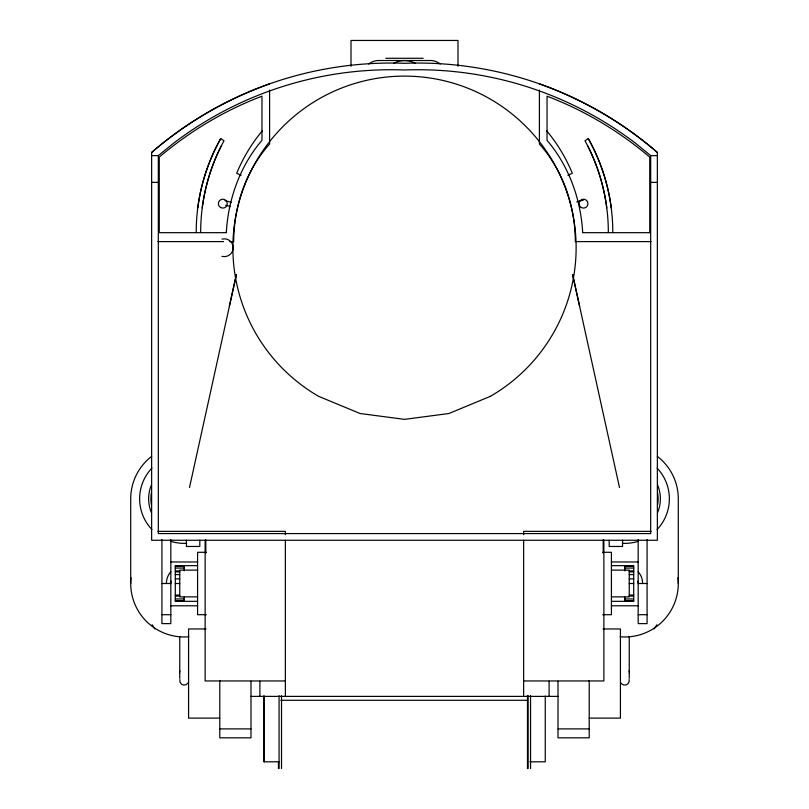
<?xml version="1.0" encoding="UTF-8"?>
<svg xmlns="http://www.w3.org/2000/svg" width="809" height="809" viewBox="0 0 809 809"><rect width="100%" height="100%" fill="white"/><g stroke="black" fill="none" stroke-linecap="round" stroke-linejoin="round"><path stroke-width="1.21" d="M197.78 207.812C200.925 183.552 208.762 159.929 220.736 138.592L224.012 140.796C212.646 161.517 205.304 184.391 202.24 207.812M189.498 487.544L236.4 274.484L229.321 306.439M654.127 628.937L656.918 624.76M539.401 83.843C582.52 99.183 622.697 122.553 657.363 152.446L657.363 540.26L151.637 540.26L151.637 152.446C186.303 122.553 226.48 99.183 269.599 83.843M151.637 155.621L158.321 155.621L173.439 143.324A358.994 358.994 0 0 1 404.5 69.978A358.994 358.994 0 0 1 635.581 143.294L650.679 155.621L657.363 155.621M611.22 207.812C608.075 183.552 600.238 159.929 588.264 138.592L584.988 140.796C596.354 161.517 603.696 184.391 606.76 207.812M393.912 63.173C400.475 59.724 408.525 59.724 415.088 63.173M567.857 175.26L572.307 173.288A163.206 163.206 0 0 0 546.571 130.684M576.746 201.845L583.481 200.045M385.802 58.278L423.198 58.278M151.637 182.369L158.321 182.369M650.679 182.369L657.363 182.369M157.947 241.598L223.587 241.598M229.898 241.598L233.69 241.598A135.194 115.697 90 0 1 269.599 144.032L269.599 90.112M651.053 241.598L575.31 241.598A135.194 115.697 -90 0 0 539.401 144.032L539.401 90.112M157.947 531.351L285.365 531.351L285.365 534.688M651.053 531.351L523.635 531.351L523.635 534.688M206.315 552.294L197.578 552.294L197.578 614.698L206.315 614.698M602.685 552.294L611.422 552.294L611.422 614.698L602.685 614.698M170.83 561.972L197.578 561.972M611.422 561.972L638.17 561.972M197.578 565.663L175.29 565.663L175.29 601.33L197.578 601.33M611.422 565.663L633.71 565.663L633.71 601.33L611.422 601.33M175.29 566.28L184.209 566.28M624.791 566.28L633.71 566.28M175.29 568.06L184.209 568.06M624.791 568.06L633.71 568.06M197.578 570.123L179.75 570.123L179.75 596.87L197.578 596.87M611.422 570.123L629.25 570.123L629.25 596.87L611.422 596.87M175.29 570.891L179.75 570.891M629.25 570.891L633.71 570.891M175.29 571.912L179.75 571.912M629.25 571.912L633.71 571.912M175.29 574.582L179.75 574.582M629.25 574.582L633.71 574.582M175.29 578.88L179.75 578.88M629.25 578.88L633.71 578.88M161.921 583.501L170.83 583.501A13.369 13.369 0 0 1 171.033 581.175M175.29 583.501L179.75 583.501M629.25 583.501L633.71 583.501M647.079 583.501L638.17 583.501A13.369 13.369 0 0 0 637.967 581.175M175.29 595.08L179.75 595.08M629.25 595.08L633.71 595.08M175.29 596.102L179.75 596.102M629.25 596.102L633.71 596.102M175.29 598.943L184.209 598.943M624.791 598.943L633.71 598.943M175.29 600.723L184.209 600.723M624.791 600.723L633.71 600.723M170.83 605.789L197.578 605.789M611.422 605.789L638.17 605.789M161.921 614.698L170.83 614.698M638.17 614.698L647.079 614.698M206.052 628.967L188.578 628.967L188.578 718.119L219.785 718.119M602.948 628.967L620.422 628.967L620.422 718.119L589.215 718.119M285.365 680.956L205.132 680.956L205.132 540.26M523.635 680.956L603.868 680.956L603.868 540.26M250.992 696.387L558.008 696.387M280.915 700.291L527.478 700.291M219.785 728.899L250.992 728.899M558.008 728.899L589.215 728.899M279.075 761.805L263.744 761.805L263.744 695.882M529.925 761.805L545.256 761.805L545.256 696.043M225.023 200.642L231.293 202.321M225.66 205.274L230.514 206.568M241.143 175.26L236.693 173.288A163.206 163.206 0 0 1 262.429 130.684M620.938 682.927L621.646 683.848A4.46 4.46 0 0 0 629.099 679.54M152.082 624.76L154.873 628.937M579.679 306.439L572.6 274.484L619.502 487.544M678.286 583.501L678.286 498.799A53.495 53.495 0 0 0 657.353 456.367M650.679 155.621L650.679 533.576L158.321 533.576L158.321 155.621M647.079 539.552L647.079 623.618L638.17 623.618L638.17 539.552M629.25 636.39L629.25 671.925M629.25 673.836L629.25 678.346M624.791 565.663L624.791 570.891M624.791 597.052L624.791 601.33M622.566 540.23L622.566 546.469L609.187 546.469L609.187 540.23M603.201 539.734L603.201 553.103M589.215 680.45L589.215 737.818L558.008 737.818L558.008 681.229M549.099 681.229L549.099 696.387M530.542 695.669L530.542 768.55M528.085 695.588L528.085 768.55M527.478 695.669L527.478 768.55M523.635 540.26L523.635 696.387M457.995 66.277L457.995 40.45L351.005 40.45L351.005 66.277M285.365 540.26L285.365 696.387M281.522 695.669L281.522 768.55M279.075 695.669L279.075 768.55M278.458 761.582L278.458 768.55M264.361 696.144L264.361 761.805M259.901 681.229L259.901 696.387M250.992 681.229L250.992 737.818L219.785 737.818L219.785 680.45M205.799 539.734L205.799 553.103M199.813 540.23L199.813 546.469L186.434 546.469L186.434 540.23M184.209 565.663L184.209 570.891M184.209 597.052L184.209 601.33M179.75 636.39L179.75 671.925M179.75 673.836L179.75 678.346M170.83 539.552L170.83 623.618L161.921 623.618L161.921 539.552M130.714 583.501L130.714 498.799A53.495 53.495 0 0 1 151.647 456.367M166.371 583.501A17.828 17.828 0 0 1 170.8 571.741M638.2 571.741A17.828 17.828 0 0 1 642.629 583.501M368.742 64.002A16.069 16.059 0 0 1 377.783 60.513L431.217 60.513A16.069 16.059 0 0 1 440.258 64.002M221.959 239.12A8.919 8.919 0 0 1 233.184 247.736A8.919 8.919 0 0 1 221.959 256.342M179.901 673.209A4.46 4.46 0 0 1 179.901 670.904M188.062 682.927A4.46 4.46 0 0 1 179.901 679.54M629.099 670.904A4.46 4.46 0 0 1 629.099 673.209M657.363 152.446A365.486 365.486 0 0 0 404.5 63.294A365.486 365.486 0 0 0 151.637 152.446M196.213 232.203A190.975 190.975 0 0 1 220.736 138.592M200.672 232.203A190.975 190.975 0 0 1 221.342 145.782M188.861 636.784A53.495 53.495 0 0 1 131.028 577.677M186.525 543.314A44.576 44.576 0 0 1 170.446 541.201M151.88 529.49A44.576 44.576 0 0 1 151.88 468.108M151.334 512.421A35.586 35.586 0 0 1 151.334 485.188M151.455 505.008A33.341 33.341 0 0 1 151.455 492.6M677.972 577.677A53.495 53.495 0 0 1 620.139 636.784M657.12 468.108A44.576 44.576 0 0 1 657.12 529.49M638.554 541.201A44.576 44.576 0 0 1 622.475 543.314M657.666 485.188A35.586 35.586 0 0 1 657.666 512.421M657.545 492.6A33.341 33.341 0 0 1 657.545 505.008M588.264 138.592A190.975 190.975 0 0 1 612.787 232.203M587.658 145.782A190.975 190.975 0 0 1 608.328 232.203M226.358 231.89L226.328 232.679L159.262 232.679L159.262 157.098C189.771 131.26 224.578 110.388 261.964 96.2L261.964 140.392L258.526 144.487A144.113 123.322 90 0 0 226.358 231.89M490.315 396.359L448.914 413.51L404.5 419.355L360.086 413.51L318.685 396.359A171.619 171.619 0 0 1 273.027 137.419A171.619 171.619 0 0 1 535.973 137.419A171.619 171.619 0 0 1 490.315 396.359M649.738 232.679L582.672 232.679L582.642 231.89A144.113 123.322 -90 0 0 550.474 144.487L547.036 140.392L547.036 96.2C584.422 110.388 619.229 131.26 649.738 157.098L649.738 232.679M220.584 207.498A4.46 4.46 0 0 0 227.278 203.646A4.46 4.46 0 0 0 220.584 199.783A4.46 4.46 0 0 0 220.584 207.498M581.236 207.498A4.46 4.46 0 0 0 587.931 203.646A4.46 4.46 0 0 0 581.236 199.783A4.46 4.46 0 0 0 581.236 207.498"/></g></svg>
